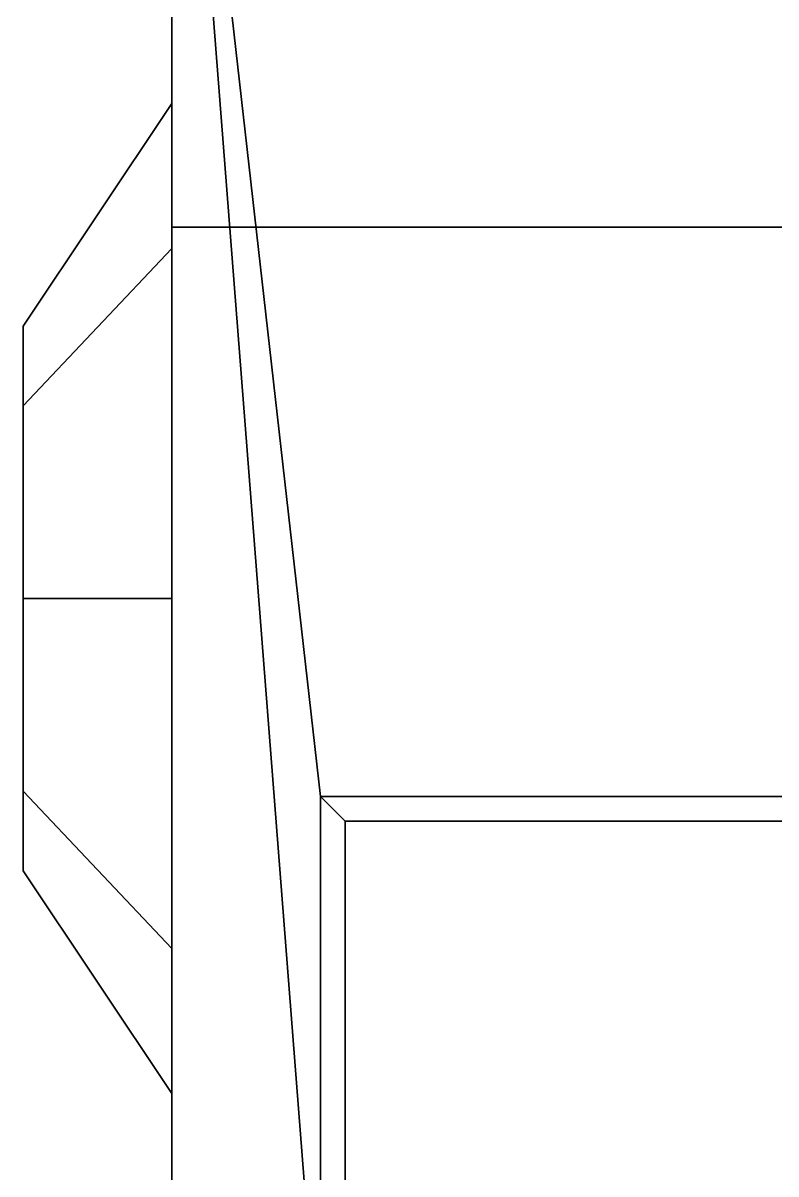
# Model space of a CAD drawing. Header units: millimetres. Extents: x -1.3 to 1.3, y -3 to 8.8.
# Drawn here: x -0.78 to -0.4761, y 2.5275 to 2.9925 of the extents above; entities that cross this region are included whole.
import ezdxf

# ---------------------------------------------------------------- set-up
doc = ezdxf.new("R2010")
doc.units = ezdxf.units.MM
doc.header["$MEASUREMENT"] = 0
doc.layers.add('fenders', color=6, linetype='Continuous')
doc.layers.add('wheels', color=2, linetype='Continuous')

msp = doc.modelspace()

# ---------------------------------------------------------------- linework, layer by layer
for points in [[(0.63, 2.57, 1.574), (0.72, 3.21, 1.43), (-0.72, 3.21, 1.43), (-0.02, 2.68, 1.54925)], [(0.72, 3.21, 0.65), (0.72, 2.91, 0.35), (-0.72, 2.91, 0.35), (-0.72, 3.21, 0.65)], [(-0.72, 3.21, 1.43), (-0.72, 3.21, 0.65), (-0.72, 2.91, 0.35), (-0.72, 2.41, 0.3)], [(-0.72, 2.07, 1.31), (-0.72, 3.21, 1.43), (-0.72, 2.41, 0.3), (-0.72, 2.07, 0.398)], [(-0.72, 2.01, 1.7), (-0.72, 3.21, 1.43), (-0.72, 2.07, 1.31), (-0.72, 1.56, 1.43)], [(-0.02, 2.68, 1.54925), (-0.72, 3.21, 1.43), (-0.72, 3.21, 1.43), (-0.66, 2.68, 1.54925)], [(-0.72, 3.21, 1.43), (-0.72, 3.21, 1.43), (-0.66, 2.44, 1.60325), (-0.66, 2.68, 1.54925)], [(-0.72, 3.21, 1.43), (-0.72, 2.01, 1.7), (-0.66, 2.3, 1.63475), (-0.66, 2.44, 1.60325)], [(0.72, 2.91, 0.35), (0.72, 2.41, 0.3), (-0.72, 2.41, 0.3), (-0.72, 2.91, 0.35)], [(-0.03, 2.67, 1.5845), (-0.02, 2.68, 1.54925), (-0.66, 2.68, 1.54925), (-0.65, 2.67, 1.5845)], [(-0.66, 2.68, 1.54925), (-0.66, 2.44, 1.60325), (-0.65, 2.45, 1.6345), (-0.65, 2.67, 1.5845)], [(-0.65, 2.67, 1.5845), (-0.65, 2.45, 1.6345), (-0.03, 2.45, 1.6345), (-0.03, 2.67, 1.5845)]]:
    msp.add_3dface(points)
at = {"layer": 'fenders'}
msp.add_3dface([(-0.72, 2.01, 1.7), (-0.72, 3.21, 1.43), (-1.22, 3.21, 1.43), (-1.22, 2.01, 1.7)], dxfattribs=at)
at = {"layer": 'wheels'}
for points in [[(-0.78, 2.87, 0.78), (-0.78, 2.83778, 0.85778), (-0.72, 2.90142, 0.92142), (-0.72, 2.96, 0.78)], [(-0.78, 2.83778, 0.70222), (-0.78, 2.87, 0.78), (-0.72, 2.96, 0.78), (-0.72, 2.90142, 0.63858)], [(-0.78, 2.83778, 0.85778), (-0.78, 2.76, 0.89), (-0.72, 2.76, 0.98), (-0.72, 2.90142, 0.92142)], [(-0.78, 2.76, 0.67), (-0.78, 2.83778, 0.70222), (-0.72, 2.90142, 0.63858), (-0.72, 2.76, 0.58)], [(-0.78, 2.76, 0.89), (-0.78, 2.68222, 0.85778), (-0.72, 2.61858, 0.92142), (-0.72, 2.76, 0.98)], [(-0.78, 2.68222, 0.70222), (-0.78, 2.76, 0.67), (-0.72, 2.76, 0.58), (-0.72, 2.61858, 0.63858)], [(-0.78, 2.68222, 0.85778), (-0.78, 2.65, 0.78), (-0.72, 2.56, 0.78), (-0.72, 2.61858, 0.92142)], [(-0.78, 2.65, 0.78), (-0.78, 2.68222, 0.70222), (-0.72, 2.61858, 0.63858), (-0.72, 2.56, 0.78)]]:
    msp.add_3dface(points, dxfattribs=at)

doc.saveas('drawing.dxf')
